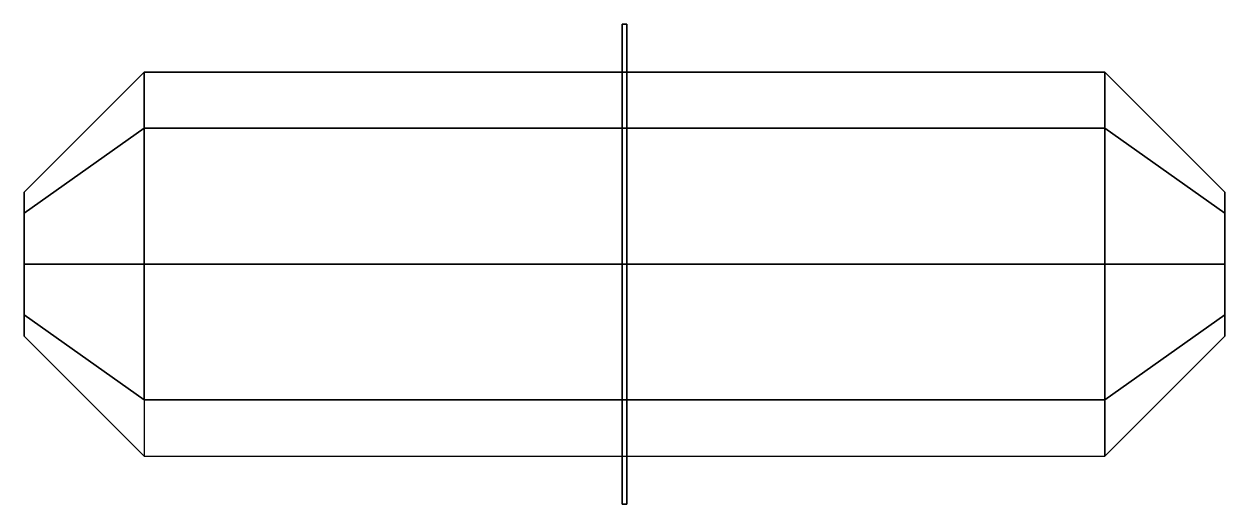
# Model space of a CAD drawing. Extents: x -12.5 to 12.5, y -5 to 5.
import ezdxf

# ---------------------------------------------------------------- set-up
doc = ezdxf.new("R2010")
doc.units = 0
doc.layers.add('ACESSORIO', color=7, linetype='CONTINUOUS')
doc.layers.add('CONTORNO', color=2, linetype='CONTINUOUS')

msp = doc.modelspace()

# ---------------------------------------------------------------- linework, layer by layer
at = {"layer": 'ACESSORIO'}
for points in [[(-0.05, 5, -5), (-0.05, 5, 5), (-0.05, -5, 5), (-0.05, -5, -5)], [(-0.05, 5, 5), (0.05, 5, 5), (0.05, -5, 5), (-0.05, -5, 5)], [(-0.05, -5, -5), (0.05, -5, -5), (0.05, 5, -5), (-0.05, 5, -5)], [(0.05, 5, -5), (-0.05, 5, -5), (-0.05, 5, 5), (0.05, 5, 5)], [(0.05, 5, -5), (0.05, 5, 5), (0.05, -5, 5), (0.05, -5, -5)], [(0.05, -5, 5), (-0.05, -5, 5), (-0.05, -5, -5), (0.05, -5, -5)]]:
    msp.add_3dface(points, dxfattribs=at)
for points, invisible_edges in [([(-12.5, 1.06066, -1.06066), (-12.5, 1.5), (-12.5, 1.06066, 1.06066), (-12.5, 0, -1.5)], 4), ([(12.5, 1.06066, -1.06066), (12.5, 1.5), (12.5, 1.06066, 1.06066), (12.5, 0, -1.5)], 4), ([(-12.5, 1.06066, 1.06066), (-12.5, 0, -1.5), (-12.5, -1.06066, -1.06066), (-12.5, 0, 1.5)], 5), ([(12.5, 1.06066, 1.06066), (12.5, 0, -1.5), (12.5, -1.06066, -1.06066), (12.5, 0, 1.5)], 5), ([(-12.5, -1.06066, -1.06066), (-12.5, 0, 1.5), (-12.5, -1.06066, 1.06066), (-12.5, -1.5)], 1), ([(12.5, -1.06066, -1.06066), (12.5, 0, 1.5), (12.5, -1.06066, 1.06066), (12.5, -1.5)], 1)]:
    msp.add_3dface(points, dxfattribs=dict(at, invisible_edges=invisible_edges))
at = {"layer": 'CONTORNO', "linetype": 'BYBLOCK'}
msp.add_lwpolyline([(-0.05, 5), (0.05, 5), (0.05, -5), (-0.05, -5), (-0.05, 5)], dxfattribs=at)

# ---------------------------------------------------------------- meshes
at = {"layer": 'ACESSORIO'}
mesh = msp.add_polymesh((2, 8), dxfattribs=dict(at, n_close=True))
for k, corner in enumerate([(-12.5, -1.5), (-12.5, -1.06066, 1.06066), (-12.5, 0, 1.5), (-12.5, 1.06066, 1.06066), (-12.5, 1.5), (-12.5, 1.06066, -1.06066), (-12.5, 0, -1.5), (-12.5, -1.06066, -1.06066), (-10, -4), (-10, -2.828427, 2.828427), (-10, 0, 4), (-10, 2.828427, 2.828427), (-10, 4), (-10, 2.828427, -2.828427), (-10, 0, -4), (-10, -2.828427, -2.828427)]):
    mesh.set_mesh_vertex(divmod(k, 8), corner)
mesh = msp.add_polymesh((2, 8), dxfattribs=dict(at, n_close=True))
for k, corner in enumerate([(10, -4), (10, -2.828427, 2.828427), (10, 0, 4), (10, 2.828427, 2.828427), (10, 4), (10, 2.828427, -2.828427), (10, 0, -4), (10, -2.828427, -2.828427), (-10, -4), (-10, -2.828427, 2.828427), (-10, 0, 4), (-10, 2.828427, 2.828427), (-10, 4), (-10, 2.828427, -2.828427), (-10, 0, -4), (-10, -2.828427, -2.828427)]):
    mesh.set_mesh_vertex(divmod(k, 8), corner)
mesh = msp.add_polymesh((2, 8), dxfattribs=dict(at, n_close=True))
for k, corner in enumerate([(12.5, -1.5), (12.5, -1.06066, 1.06066), (12.5, 0, 1.5), (12.5, 1.06066, 1.06066), (12.5, 1.5), (12.5, 1.06066, -1.06066), (12.5, 0, -1.5), (12.5, -1.06066, -1.06066), (10, -4), (10, -2.828427, 2.828427), (10, 0, 4), (10, 2.828427, 2.828427), (10, 4), (10, 2.828427, -2.828427), (10, 0, -4), (10, -2.828427, -2.828427)]):
    mesh.set_mesh_vertex(divmod(k, 8), corner)

doc.saveas('drawing.dxf')
